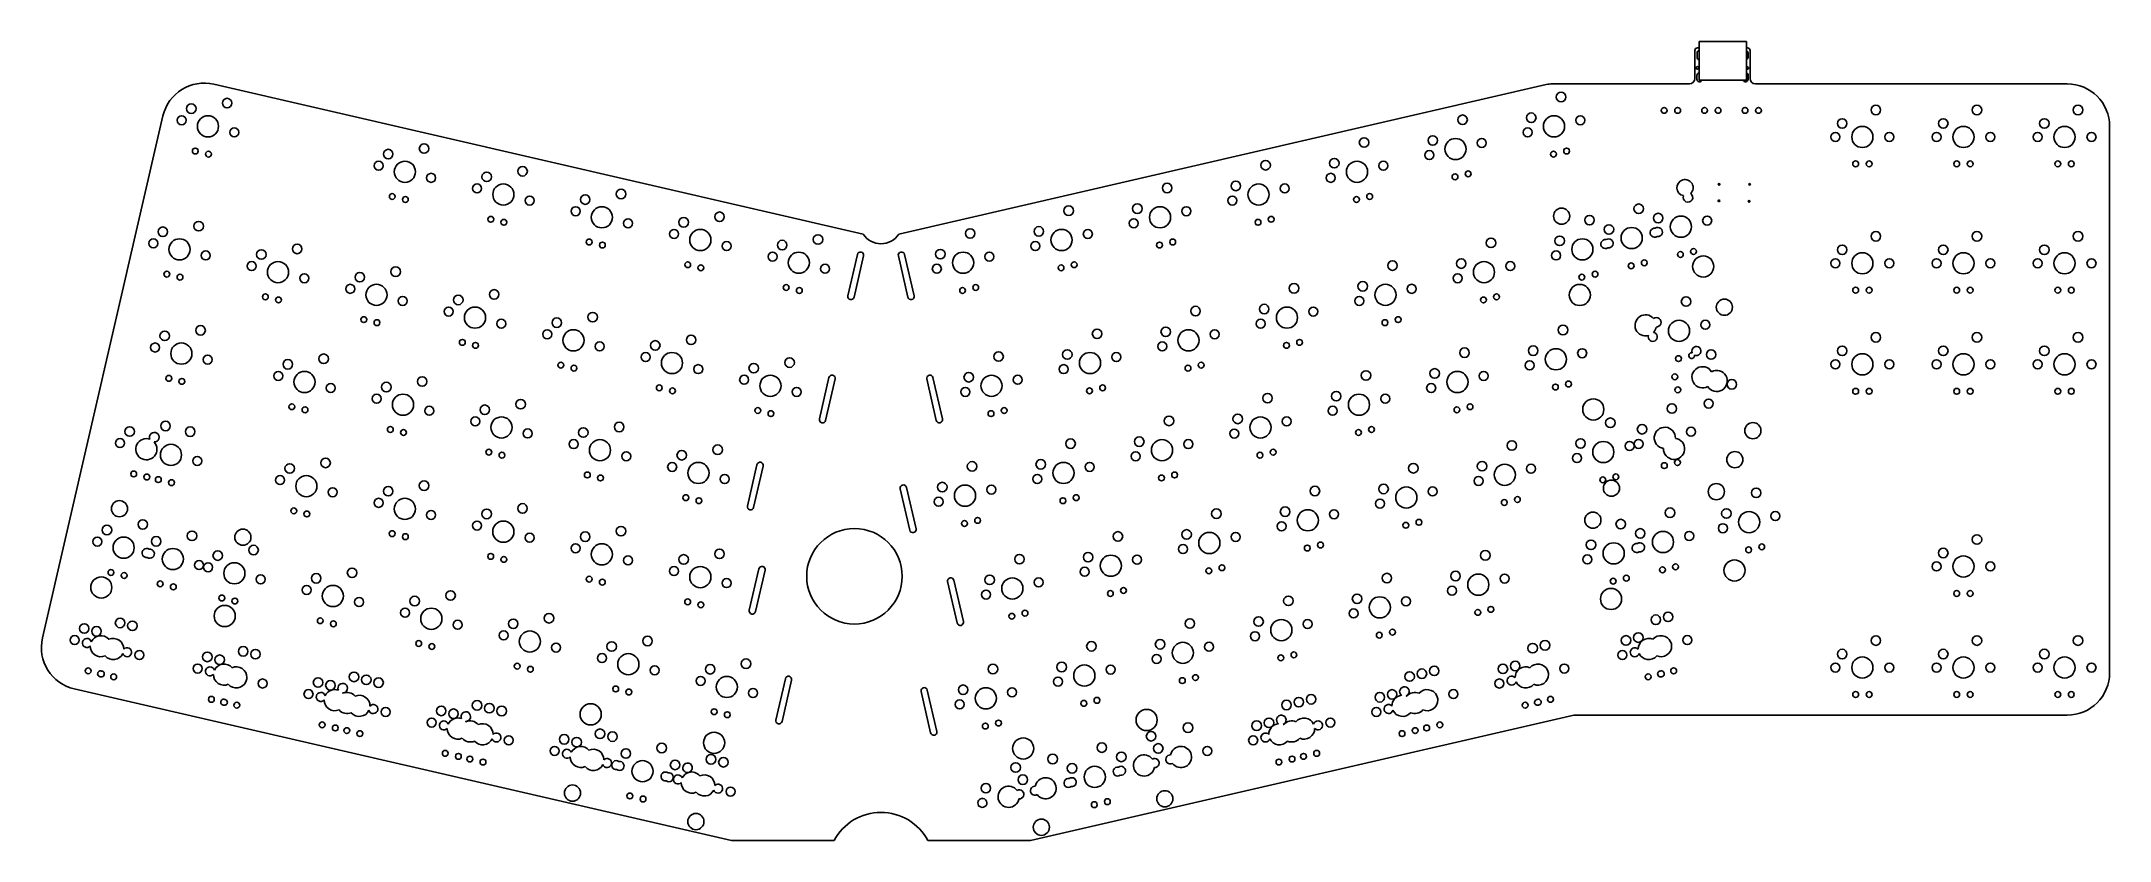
# Model space of a CAD drawing. Header units: millimetres. Extents: x 90.1 to 168, y 89.3 to 119.5.
import ezdxf

# ---------------------------------------------------------------- set-up
doc = ezdxf.new("R2010")
doc.units = ezdxf.units.MM

msp = doc.modelspace()

# ---------------------------------------------------------------- linework, layer by layer
at = {"color": 2, "linetype": 'Continuous', "lineweight": 25}
for p, q in [((152.564, 119.469), (152.564, 118.009)), ((152.564, 119.469), (154.352, 119.469)), ((154.352, 118.009), (154.352, 119.469)), ((152.564, 118.009), (154.352, 118.009))]:
    msp.add_line(p, q, dxfattribs=at)
at = {"color": 7, "linetype": 'Continuous', "lineweight": 25}
for p, q in [((152.408, 119.126), (152.408, 118.066)), ((152.492, 118.869), (152.492, 119.029)), ((152.564, 119.226), (152.508, 119.226)), ((154.388, 119.226), (154.352, 119.226)), ((154.412, 119.029), (154.412, 118.869)), ((154.488, 118.066), (154.488, 119.126)), ((121.055, 112.206), (96.582, 117.856)), ((146.805, 117.84), (122.401, 112.206)), ((152.208, 117.866), (147.03, 117.866)), ((152.488, 118.043), (152.488, 118.183)), ((154.416, 118.183), (154.416, 118.043)), ((166.443, 117.866), (154.688, 117.866)), ((94.663, 116.657), (90.12, 96.978)), ((168.043, 95.669), (168.043, 116.266)), ((154.492, 114.1), (154.492, 114.061)), ((153.292, 113.438), (153.292, 113.475)), ((120.479, 109.877), (120.839, 111.436)), ((121.072, 111.382), (120.713, 109.823)), ((122.743, 109.823), (122.383, 111.382)), ((122.617, 111.436), (122.977, 109.877)), ((119.407, 105.236), (119.767, 106.795)), ((120.001, 106.741), (119.641, 105.182)), ((123.815, 105.182), (123.455, 106.741)), ((123.688, 106.795), (124.048, 105.236)), ((116.694, 101.952), (117.054, 103.511)), ((117.288, 103.457), (116.928, 101.898)), ((122.815, 101.041), (122.456, 102.6)), ((122.689, 102.654), (123.049, 101.095)), ((116.765, 98.026), (117.125, 99.585)), ((117.359, 99.531), (116.999, 97.972)), ((124.601, 97.543), (124.241, 99.102)), ((124.475, 99.156), (124.834, 97.597)), ((117.764, 93.885), (118.124, 95.444)), ((118.358, 95.39), (117.998, 93.831)), ((91.319, 95.059), (116.097, 89.339)), ((123.601, 93.402), (123.242, 94.961)), ((123.475, 95.015), (123.835, 93.456)), ((127.359, 89.339), (147.849, 94.069)), ((147.849, 94.069), (166.443, 94.069)), ((125.434, 90.639), (125.402, 90.639)), ((116.097, 89.339), (119.96, 89.339)), ((123.496, 89.339), (127.359, 89.339))]:
    msp.add_line(p, q, dxfattribs=at)
for centre, radius in [((152.509, 118.466), 0.05), ((95.73, 116.933), 0.18), ((97.081, 117.142), 0.18), ((147.364, 117.371), 0.18), ((151.251, 116.866), 0.11), ((151.759, 116.866), 0.11), ((152.775, 116.866), 0.11), ((153.283, 116.866), 0.11), ((154.299, 116.866), 0.11), ((154.807, 116.866), 0.11), ((159.231, 116.882), 0.18), ((163.041, 116.882), 0.18), ((166.851, 116.882), 0.18), ((95.368, 116.495), 0.17), ((96.358, 116.266), 0.399), ((97.348, 116.038), 0.17), ((143.652, 116.514), 0.18), ((146.108, 116.038), 0.17), ((146.241, 116.59), 0.18), ((147.098, 116.266), 0.399), ((148.088, 116.495), 0.17), ((157.961, 116.374), 0.18), ((158.723, 115.866), 0.399), ((161.771, 116.374), 0.18), ((162.533, 115.866), 0.399), ((165.581, 116.374), 0.18), ((166.343, 115.866), 0.399), ((95.882, 115.334), 0.11), ((103.154, 115.219), 0.18), ((104.506, 115.428), 0.18), ((139.94, 115.656), 0.18), ((142.529, 115.733), 0.18), ((143.386, 115.409), 0.399), ((144.376, 115.638), 0.17), ((147.574, 115.334), 0.11), ((157.707, 115.866), 0.17), ((159.739, 115.866), 0.17), ((161.517, 115.866), 0.17), ((163.549, 115.866), 0.17), ((165.327, 115.866), 0.17), ((167.359, 115.866), 0.17), ((96.377, 115.219), 0.11), ((102.793, 114.781), 0.17), ((103.783, 114.552), 0.399), ((108.218, 114.571), 0.18), ((136.227, 114.799), 0.18), ((138.816, 114.876), 0.18), ((139.673, 114.552), 0.399), ((140.663, 114.781), 0.17), ((142.396, 115.181), 0.17), ((147.079, 115.219), 0.11), ((158.469, 114.85), 0.11), ((158.977, 114.85), 0.11), ((162.279, 114.85), 0.11), ((162.787, 114.85), 0.11), ((166.089, 114.85), 0.11), ((166.597, 114.85), 0.11), ((104.772, 114.324), 0.17), ((106.505, 113.924), 0.17), ((106.867, 114.362), 0.18), ((107.495, 113.695), 0.399), ((111.931, 113.714), 0.18), ((132.515, 113.942), 0.18), ((135.104, 114.019), 0.18), ((135.961, 113.695), 0.399), ((136.951, 113.924), 0.17), ((138.683, 114.324), 0.17), ((143.367, 114.362), 0.11), ((143.862, 114.476), 0.11), ((153.322, 114.077), 0.03), ((154.47, 114.081), 0.03), ((103.306, 113.619), 0.11), ((103.801, 113.505), 0.11), ((108.485, 113.467), 0.17), ((110.217, 113.067), 0.17), ((110.579, 113.504), 0.18), ((111.207, 112.838), 0.399), ((128.803, 113.085), 0.18), ((131.392, 113.162), 0.18), ((132.249, 112.838), 0.399), ((133.238, 113.067), 0.17), ((134.971, 113.467), 0.17), ((139.654, 113.505), 0.11), ((140.149, 113.619), 0.11), ((147.385, 112.879), 0.305), ((150.292, 113.159), 0.18), ((153.316, 113.456), 0.03), ((154.453, 113.437), 0.03), ((94.658, 112.292), 0.18), ((96.01, 112.502), 0.18), ((107.019, 112.762), 0.11), ((107.514, 112.648), 0.11), ((112.197, 112.61), 0.17), ((113.93, 112.21), 0.17), ((114.291, 112.647), 0.18), ((114.92, 111.981), 0.399), ((115.643, 112.857), 0.18), ((125.09, 112.228), 0.18), ((127.679, 112.305), 0.18), ((128.536, 111.981), 0.399), ((129.526, 112.21), 0.17), ((131.259, 112.61), 0.17), ((135.942, 112.648), 0.11), ((136.437, 112.762), 0.11), ((148.436, 112.73), 0.18), ((149.169, 112.378), 0.18), ((150.025, 112.054), 0.399), ((151.025, 112.807), 0.18), ((151.882, 112.483), 0.399), ((152.872, 112.712), 0.17), ((159.231, 112.12), 0.18), ((163.041, 112.12), 0.18), ((166.851, 112.12), 0.18), ((94.297, 111.854), 0.17), ((95.287, 111.626), 0.399), ((96.276, 111.397), 0.17), ((98.371, 111.435), 0.18), ((99.722, 111.645), 0.18), ((110.731, 111.905), 0.11), ((111.226, 111.791), 0.11), ((115.91, 111.752), 0.17), ((117.642, 111.353), 0.17), ((118.004, 111.79), 0.18), ((118.632, 111.124), 0.399), ((119.355, 112), 0.18), ((123.967, 111.448), 0.18), ((124.824, 111.124), 0.399), ((125.814, 111.353), 0.17), ((127.546, 111.752), 0.17), ((132.23, 111.791), 0.11), ((132.725, 111.905), 0.11), ((144.723, 111.873), 0.18), ((147.179, 111.397), 0.17), ((147.312, 111.949), 0.18), ((148.169, 111.626), 0.399), ((151.863, 111.436), 0.11), ((152.358, 111.55), 0.11), ((157.961, 111.612), 0.18), ((158.723, 111.104), 0.399), ((161.771, 111.612), 0.18), ((162.533, 111.104), 0.399), ((165.581, 111.612), 0.18), ((166.343, 111.104), 0.399), ((94.81, 110.693), 0.11), ((98.009, 110.997), 0.17), ((98.999, 110.769), 0.399), ((99.989, 110.54), 0.17), ((102.083, 110.578), 0.18), ((103.435, 110.787), 0.18), ((114.444, 111.048), 0.11), ((114.939, 110.934), 0.11), ((119.622, 110.895), 0.17), ((123.834, 110.895), 0.17), ((128.517, 110.934), 0.11), ((129.012, 111.048), 0.11), ((141.011, 111.016), 0.18), ((143.467, 110.54), 0.17), ((143.6, 111.092), 0.18), ((144.457, 110.769), 0.399), ((145.447, 110.997), 0.17), ((148.645, 110.693), 0.11), ((150.006, 111.007), 0.11), ((150.501, 111.122), 0.11), ((152.723, 110.983), 0.399), ((157.707, 111.104), 0.17), ((159.739, 111.104), 0.17), ((161.517, 111.104), 0.17), ((163.549, 111.104), 0.17), ((165.327, 111.104), 0.17), ((167.359, 111.104), 0.17), ((95.305, 110.579), 0.11), ((98.523, 109.836), 0.11), ((101.721, 110.14), 0.17), ((102.711, 109.912), 0.399), ((107.147, 109.93), 0.18), ((118.156, 110.191), 0.11), ((118.651, 110.077), 0.11), ((124.805, 110.077), 0.11), ((125.3, 110.191), 0.11), ((137.299, 110.159), 0.18), ((139.888, 110.235), 0.18), ((140.745, 109.912), 0.399), ((141.735, 110.14), 0.17), ((144.933, 109.836), 0.11), ((148.07, 109.909), 0.399), ((148.15, 110.579), 0.11), ((158.469, 110.088), 0.11), ((158.977, 110.088), 0.11), ((162.279, 110.088), 0.11), ((162.787, 110.088), 0.11), ((166.089, 110.088), 0.11), ((166.597, 110.088), 0.11), ((99.018, 109.722), 0.11), ((103.701, 109.683), 0.17), ((105.434, 109.283), 0.17), ((105.795, 109.721), 0.18), ((106.424, 109.055), 0.399), ((110.859, 109.073), 0.18), ((133.586, 109.302), 0.18), ((136.175, 109.378), 0.18), ((137.032, 109.055), 0.399), ((138.022, 109.283), 0.17), ((139.755, 109.683), 0.17), ((144.438, 109.722), 0.11), ((152.077, 109.661), 0.18), ((153.521, 109.447), 0.305), ((94.729, 108.366), 0.18), ((96.081, 108.575), 0.18), ((102.235, 108.979), 0.11), ((102.73, 108.865), 0.11), ((107.414, 108.826), 0.17), ((109.146, 108.426), 0.17), ((109.508, 108.864), 0.18), ((110.136, 108.198), 0.399), ((114.572, 108.216), 0.18), ((129.874, 108.445), 0.18), ((132.463, 108.521), 0.18), ((133.32, 108.198), 0.399), ((134.31, 108.426), 0.17), ((136.042, 108.826), 0.17), ((140.726, 108.865), 0.11), ((141.221, 108.979), 0.11), ((147.437, 108.589), 0.18), ((151.811, 108.556), 0.399), ((152.801, 108.785), 0.17), ((159.231, 108.31), 0.18), ((163.041, 108.31), 0.18), ((166.851, 108.31), 0.18), ((94.368, 107.928), 0.17), ((95.358, 107.699), 0.399), ((96.347, 107.471), 0.17), ((100.722, 107.504), 0.18), ((105.948, 108.122), 0.11), ((106.442, 108.008), 0.11), ((111.126, 107.969), 0.17), ((112.858, 107.569), 0.17), ((113.22, 108.007), 0.18), ((113.848, 107.341), 0.399), ((126.162, 107.588), 0.18), ((128.751, 107.664), 0.18), ((129.607, 107.341), 0.399), ((130.597, 107.569), 0.17), ((132.33, 107.969), 0.17), ((137.013, 108.008), 0.11), ((137.508, 108.122), 0.11), ((143.724, 107.732), 0.18), ((146.313, 107.809), 0.18), ((147.17, 107.485), 0.399), ((148.16, 107.714), 0.17), ((151.792, 107.509), 0.11), ((153.021, 107.663), 0.18), ((157.961, 107.802), 0.18), ((158.723, 107.294), 0.399), ((161.771, 107.802), 0.18), ((162.533, 107.294), 0.399), ((165.581, 107.802), 0.18), ((166.343, 107.294), 0.399), ((94.881, 106.766), 0.11), ((99.008, 106.857), 0.17), ((99.37, 107.294), 0.18), ((99.998, 106.628), 0.399), ((104.434, 106.647), 0.18), ((109.66, 107.265), 0.11), ((110.155, 107.151), 0.11), ((114.838, 107.112), 0.17), ((116.571, 106.712), 0.17), ((116.932, 107.15), 0.18), ((117.561, 106.484), 0.399), ((118.284, 107.359), 0.18), ((125.038, 106.807), 0.18), ((125.895, 106.484), 0.399), ((126.885, 106.712), 0.17), ((128.618, 107.112), 0.17), ((133.301, 107.151), 0.11), ((133.796, 107.265), 0.11), ((140.012, 106.875), 0.18), ((142.601, 106.952), 0.18), ((143.458, 106.628), 0.399), ((144.448, 106.857), 0.17), ((146.18, 107.256), 0.17), ((151.65, 106.825), 0.11), ((157.707, 107.294), 0.17), ((159.739, 107.294), 0.17), ((161.517, 107.294), 0.17), ((163.549, 107.294), 0.17), ((165.327, 107.294), 0.17), ((167.359, 107.294), 0.17), ((95.376, 106.652), 0.11), ((100.988, 106.399), 0.17), ((102.72, 105.999), 0.17), ((103.082, 106.437), 0.18), ((103.71, 105.771), 0.399), ((113.372, 106.408), 0.11), ((113.867, 106.294), 0.11), ((118.551, 106.255), 0.17), ((124.905, 106.255), 0.17), ((129.589, 106.294), 0.11), ((130.084, 106.408), 0.11), ((136.3, 106.018), 0.18), ((138.889, 106.094), 0.18), ((139.745, 105.771), 0.399), ((140.735, 105.999), 0.17), ((142.468, 106.399), 0.17), ((147.151, 106.438), 0.11), ((147.646, 106.552), 0.11), ((151.764, 106.33), 0.11), ((153.801, 106.539), 0.18), ((158.469, 106.278), 0.11), ((158.977, 106.278), 0.11), ((162.279, 106.278), 0.11), ((162.787, 106.278), 0.11), ((166.089, 106.278), 0.11), ((166.597, 106.278), 0.11), ((99.522, 105.695), 0.11), ((100.017, 105.581), 0.11), ((104.7, 105.542), 0.17), ((106.433, 105.144), 0.17), ((106.794, 105.582), 0.18), ((107.423, 104.915), 0.399), ((108.146, 105.791), 0.18), ((117.085, 105.551), 0.11), ((117.58, 105.436), 0.11), ((125.876, 105.436), 0.11), ((126.371, 105.551), 0.11), ((132.587, 105.161), 0.18), ((135.176, 105.237), 0.18), ((136.033, 104.914), 0.399), ((137.023, 105.142), 0.17), ((138.755, 105.542), 0.17), ((143.439, 105.581), 0.11), ((143.934, 105.695), 0.11), ((148.578, 105.594), 0.399), ((149.222, 105.091), 0.18), ((151.542, 105.627), 0.18), ((152.926, 105.816), 0.17), ((93.046, 104.323), 0.17), ((93.408, 104.76), 0.18), ((94.76, 104.97), 0.18), ((95.688, 104.756), 0.18), ((103.234, 104.838), 0.11), ((103.729, 104.724), 0.11), ((108.413, 104.687), 0.17), ((110.507, 104.723), 0.18), ((111.859, 104.932), 0.18), ((128.875, 104.304), 0.18), ((131.464, 104.38), 0.18), ((135.043, 104.685), 0.17), ((139.726, 104.724), 0.11), ((140.221, 104.838), 0.11), ((148.099, 104.311), 0.18), ((150.419, 104.846), 0.18), ((152.265, 104.751), 0.17), ((154.595, 104.794), 0.305), ((94.964, 103.88), 0.399), ((95.954, 103.651), 0.17), ((100.793, 103.577), 0.18), ((106.947, 103.982), 0.11), ((107.442, 103.868), 0.11), ((110.145, 104.285), 0.17), ((111.135, 104.057), 0.399), ((112.125, 103.828), 0.17), ((114.219, 103.866), 0.18), ((115.571, 104.075), 0.18), ((127.752, 103.523), 0.18), ((131.331, 103.828), 0.17), ((132.321, 104.057), 0.399), ((133.311, 104.285), 0.17), ((136.014, 103.867), 0.11), ((136.509, 103.981), 0.11), ((145.509, 104.234), 0.18), ((147.965, 103.758), 0.17), ((148.955, 103.987), 0.399), ((149.945, 104.216), 0.17), ((150.286, 104.294), 0.17), ((151.752, 103.59), 0.11), ((153.916, 103.699), 0.305), ((93.56, 103.161), 0.11), ((94.055, 103.047), 0.11), ((94.488, 102.947), 0.11), ((94.983, 102.833), 0.11), ((99.079, 102.93), 0.17), ((99.441, 103.368), 0.18), ((100.069, 102.701), 0.399), ((110.659, 103.124), 0.11), ((111.154, 103.01), 0.11), ((113.857, 103.428), 0.17), ((114.847, 103.2), 0.399), ((115.837, 102.971), 0.17), ((125.162, 103.447), 0.18), ((127.618, 102.971), 0.17), ((128.608, 103.2), 0.399), ((129.598, 103.428), 0.17), ((132.302, 103.01), 0.11), ((132.797, 103.124), 0.11), ((141.797, 103.377), 0.18), ((144.253, 102.901), 0.17), ((144.386, 103.453), 0.18), ((145.243, 103.13), 0.399), ((146.233, 103.358), 0.17), ((148.936, 102.94), 0.11), ((149.263, 102.624), 0.305), ((149.431, 103.054), 0.11), ((151.257, 103.476), 0.11), ((93.023, 101.851), 0.305), ((101.059, 102.473), 0.17), ((102.791, 102.073), 0.17), ((103.153, 102.511), 0.18), ((103.781, 101.844), 0.399), ((104.505, 102.72), 0.18), ((114.371, 102.267), 0.11), ((114.866, 102.153), 0.11), ((123.906, 102.114), 0.17), ((124.039, 102.666), 0.18), ((124.896, 102.343), 0.399), ((125.886, 102.571), 0.17), ((128.589, 102.153), 0.11), ((129.084, 102.267), 0.11), ((138.085, 102.52), 0.18), ((140.541, 102.044), 0.17), ((140.674, 102.596), 0.18), ((141.531, 102.273), 0.399), ((142.521, 102.501), 0.17), ((145.224, 102.083), 0.11), ((145.719, 102.197), 0.11), ((153.217, 102.494), 0.305), ((154.719, 102.45), 0.18), ((93.903, 101.257), 0.18), ((99.593, 101.769), 0.11), ((100.088, 101.654), 0.11), ((104.771, 101.616), 0.17), ((106.504, 101.216), 0.17), ((106.865, 101.654), 0.18), ((107.494, 100.987), 0.399), ((108.217, 101.863), 0.18), ((124.877, 101.296), 0.11), ((125.372, 101.41), 0.11), ((134.372, 101.663), 0.18), ((136.828, 101.187), 0.17), ((136.961, 101.739), 0.18), ((137.818, 101.416), 0.399), ((138.808, 101.644), 0.17), ((142.007, 101.34), 0.11), ((148.564, 101.42), 0.305), ((149.615, 101.272), 0.18), ((151.471, 101.7), 0.18), ((153.596, 101.67), 0.18), ((154.453, 101.346), 0.399), ((155.443, 101.574), 0.17), ((92.189, 100.61), 0.17), ((92.551, 101.048), 0.18), ((93.179, 100.382), 0.399), ((94.407, 100.62), 0.18), ((95.759, 100.829), 0.18), ((97.676, 100.777), 0.305), ((103.305, 100.911), 0.11), ((103.8, 100.797), 0.11), ((108.484, 100.759), 0.17), ((110.578, 100.797), 0.18), ((111.93, 101.006), 0.18), ((120.728, 99.304), 1.8), ((130.66, 100.806), 0.18), ((133.249, 100.882), 0.18), ((134.106, 100.559), 0.399), ((135.096, 100.787), 0.17), ((138.294, 100.483), 0.11), ((141.512, 101.226), 0.11), ((148.492, 100.491), 0.18), ((150.348, 100.92), 0.18), ((151.204, 100.596), 0.399), ((152.194, 100.825), 0.17), ((153.463, 101.117), 0.17), ((163.041, 100.69), 0.18), ((95.036, 99.953), 0.399), ((96.025, 99.725), 0.17), ((96.366, 99.646), 0.17), ((96.728, 100.084), 0.18), ((97.356, 99.418), 0.399), ((98.079, 100.293), 0.18), ((107.018, 100.054), 0.11), ((107.513, 99.94), 0.11), ((110.216, 100.359), 0.17), ((111.206, 100.13), 0.399), ((112.196, 99.902), 0.17), ((114.29, 99.939), 0.18), ((115.642, 100.149), 0.18), ((126.948, 99.949), 0.18), ((129.537, 100.025), 0.18), ((130.394, 99.702), 0.399), ((131.383, 99.93), 0.17), ((133.116, 100.33), 0.17), ((137.799, 100.369), 0.11), ((144.51, 100.093), 0.18), ((148.358, 99.939), 0.17), ((149.348, 100.167), 0.399), ((153.902, 99.524), 0.399), ((154.434, 100.299), 0.11), ((154.929, 100.413), 0.11), ((161.517, 99.674), 0.17), ((161.771, 100.182), 0.18), ((162.533, 99.674), 0.399), ((163.549, 99.674), 0.17), ((92.338, 98.882), 0.399), ((92.703, 99.449), 0.11), ((93.198, 99.335), 0.11), ((94.559, 99.02), 0.11), ((95.054, 98.906), 0.11), ((98.346, 99.189), 0.17), ((100.44, 99.227), 0.18), ((101.792, 99.436), 0.18), ((110.73, 99.197), 0.11), ((111.225, 99.083), 0.11), ((113.928, 99.502), 0.17), ((114.918, 99.273), 0.399), ((115.908, 99.045), 0.17), ((125.824, 99.168), 0.18), ((126.681, 98.845), 0.399), ((127.671, 99.073), 0.17), ((129.404, 99.473), 0.17), ((134.087, 99.512), 0.11), ((134.582, 99.626), 0.11), ((140.798, 99.236), 0.18), ((143.387, 99.313), 0.18), ((144.244, 98.989), 0.399), ((145.234, 99.218), 0.17), ((149.329, 99.12), 0.11), ((149.824, 99.235), 0.11), ((151.186, 99.549), 0.11), ((151.681, 99.663), 0.11), ((96.88, 98.485), 0.11), ((97.375, 98.37), 0.11), ((100.078, 98.789), 0.17), ((101.068, 98.56), 0.399), ((102.058, 98.332), 0.17), ((104.152, 98.37), 0.18), ((105.504, 98.579), 0.18), ((114.442, 98.34), 0.11), ((114.937, 98.226), 0.11), ((125.691, 98.616), 0.17), ((130.375, 98.655), 0.11), ((130.87, 98.769), 0.11), ((137.086, 98.379), 0.18), ((139.675, 98.456), 0.18), ((140.531, 98.132), 0.399), ((141.521, 98.36), 0.17), ((143.254, 98.76), 0.17), ((149.249, 98.45), 0.399), ((162.279, 98.658), 0.11), ((162.787, 98.658), 0.11), ((91.694, 97.336), 0.18), ((93.046, 97.545), 0.18), ((93.51, 97.438), 0.18), ((96.991, 97.807), 0.399), ((100.592, 97.628), 0.11), ((101.087, 97.513), 0.11), ((103.79, 97.932), 0.17), ((104.78, 97.703), 0.399), ((105.77, 97.475), 0.17), ((107.865, 97.513), 0.18), ((109.216, 97.722), 0.18), ((126.662, 97.797), 0.11), ((127.157, 97.912), 0.11), ((133.373, 97.522), 0.18), ((135.962, 97.598), 0.18), ((136.819, 97.275), 0.399), ((137.809, 97.503), 0.17), ((139.542, 97.903), 0.17), ((144.225, 97.942), 0.11), ((144.72, 98.056), 0.11), ((150.936, 97.666), 0.18), ((151.4, 97.774), 0.18), ((91.332, 96.898), 0.17), ((92.158, 97.229), 0.18), ((104.304, 96.771), 0.11), ((104.799, 96.656), 0.11), ((107.503, 97.075), 0.17), ((108.493, 96.846), 0.399), ((109.483, 96.618), 0.17), ((111.577, 96.656), 0.18), ((112.929, 96.865), 0.18), ((129.661, 96.665), 0.18), ((132.25, 96.741), 0.18), ((133.107, 96.418), 0.399), ((134.097, 96.646), 0.17), ((135.829, 97.046), 0.17), ((140.513, 97.085), 0.11), ((141.008, 97.199), 0.11), ((146.295, 96.595), 0.18), ((146.759, 96.702), 0.18), ((149.813, 96.886), 0.18), ((150.277, 96.993), 0.18), ((152.123, 96.898), 0.17), ((159.231, 96.88), 0.18), ((163.041, 96.88), 0.18), ((166.851, 96.88), 0.18), ((93.776, 96.334), 0.17), ((95.973, 95.827), 0.17), ((96.335, 96.264), 0.18), ((96.799, 96.157), 0.18), ((97.686, 96.474), 0.18), ((98.15, 96.367), 0.18), ((108.017, 95.914), 0.11), ((108.512, 95.799), 0.11), ((111.215, 96.218), 0.17), ((112.205, 95.989), 0.399), ((113.195, 95.761), 0.17), ((115.289, 95.799), 0.18), ((116.641, 96.008), 0.18), ((125.949, 95.808), 0.18), ((128.538, 95.884), 0.18), ((129.394, 95.561), 0.399), ((130.384, 95.789), 0.17), ((132.117, 96.189), 0.17), ((136.8, 96.228), 0.11), ((137.295, 96.342), 0.11), ((142.583, 95.738), 0.18), ((145.172, 95.814), 0.18), ((145.636, 95.922), 0.18), ((147.483, 95.827), 0.17), ((149.679, 96.334), 0.17), ((157.707, 95.864), 0.17), ((157.961, 96.372), 0.18), ((158.723, 95.864), 0.399), ((159.739, 95.864), 0.17), ((161.517, 95.864), 0.17), ((161.771, 96.372), 0.18), ((162.533, 95.864), 0.399), ((163.549, 95.864), 0.17), ((165.327, 95.864), 0.17), ((165.581, 96.372), 0.18), ((166.343, 95.864), 0.399), ((167.359, 95.864), 0.17), ((91.846, 95.737), 0.11), ((92.805, 95.515), 0.11), ((98.417, 95.262), 0.17), ((100.511, 95.3), 0.18), ((100.975, 95.193), 0.18), ((101.863, 95.51), 0.18), ((102.327, 95.402), 0.18), ((102.791, 95.295), 0.18), ((111.729, 95.056), 0.11), ((114.928, 95.361), 0.17), ((115.918, 95.132), 0.399), ((124.825, 95.027), 0.18), ((128.404, 95.332), 0.17), ((133.088, 95.371), 0.11), ((133.583, 95.485), 0.11), ((141.655, 95.524), 0.18), ((142.119, 95.631), 0.18), ((145.039, 95.262), 0.17), ((150.65, 95.515), 0.11), ((151.609, 95.737), 0.11), ((96.487, 94.665), 0.11), ((97.446, 94.444), 0.11), ((100.149, 94.862), 0.17), ((103.057, 94.191), 0.17), ((105.151, 94.229), 0.18), ((106.503, 94.438), 0.18), ((106.967, 94.331), 0.18), ((107.431, 94.224), 0.18), ((110.785, 94.101), 0.399), ((112.224, 94.942), 0.11), ((116.907, 94.904), 0.17), ((124.692, 94.475), 0.17), ((125.682, 94.704), 0.399), ((126.672, 94.932), 0.17), ((129.375, 94.514), 0.11), ((129.87, 94.628), 0.11), ((137.015, 94.453), 0.18), ((137.479, 94.56), 0.18), ((137.943, 94.667), 0.18), ((140.399, 94.191), 0.17), ((140.532, 94.743), 0.18), ((140.996, 94.85), 0.18), ((143.307, 94.862), 0.17), ((146.01, 94.444), 0.11), ((146.969, 94.665), 0.11), ((158.469, 94.848), 0.11), ((158.977, 94.848), 0.11), ((162.279, 94.848), 0.11), ((162.787, 94.848), 0.11), ((166.089, 94.848), 0.11), ((166.597, 94.848), 0.11), ((100.663, 93.701), 0.11), ((101.158, 93.587), 0.11), ((101.591, 93.487), 0.11), ((104.79, 93.791), 0.17), ((105.615, 94.122), 0.18), ((115.441, 94.199), 0.11), ((115.936, 94.085), 0.11), ((125.663, 93.657), 0.11), ((126.158, 93.771), 0.11), ((131.742, 93.887), 0.399), ((133.303, 93.596), 0.18), ((135.891, 93.672), 0.18), ((136.355, 93.779), 0.18), ((138.666, 93.791), 0.17), ((141.865, 93.487), 0.11), ((142.298, 93.587), 0.11), ((142.793, 93.701), 0.11), ((102.086, 93.372), 0.11), ((107.698, 93.12), 0.17), ((109.424, 92.721), 0.17), ((109.786, 93.159), 0.18), ((110.256, 93.05), 0.18), ((111.137, 93.368), 0.18), ((111.608, 93.26), 0.18), ((112.112, 92.622), 0.18), ((113.464, 92.831), 0.18), ((115.438, 93.027), 0.399), ((127.09, 92.813), 0.399), ((130.054, 92.846), 0.18), ((131.911, 93.274), 0.18), ((132.18, 92.815), 0.18), ((134.026, 92.72), 0.17), ((135.758, 93.12), 0.17), ((141.37, 93.372), 0.11), ((105.304, 92.63), 0.11), ((105.799, 92.515), 0.11), ((106.232, 92.415), 0.11), ((106.727, 92.301), 0.11), ((112.74, 91.956), 0.399), ((113.968, 92.193), 0.18), ((115.32, 92.403), 0.18), ((115.79, 92.294), 0.18), ((126.806, 92.096), 0.18), ((128.199, 92.417), 0.18), ((128.931, 92.065), 0.18), ((129.787, 91.741), 0.399), ((130.788, 92.494), 0.18), ((136.729, 92.301), 0.11), ((137.224, 92.415), 0.11), ((137.657, 92.515), 0.11), ((138.152, 92.63), 0.11), ((110.1, 91.131), 0.305), ((116.057, 91.19), 0.17), ((125.683, 91.315), 0.18), ((127.075, 91.636), 0.18), ((132.428, 90.917), 0.305), ((112.264, 91.023), 0.11), ((112.759, 90.908), 0.11), ((129.769, 90.694), 0.11), ((130.263, 90.808), 0.11), ((114.752, 90.057), 0.305), ((127.775, 89.843), 0.305)]:
    msp.add_circle(centre, radius, dxfattribs=at)
for centre, radius, start, end in [((152.508, 119.126), 0.1, 90.05802, 179.97913), ((152.592, 119.029), 0.1, 106.2602, 180), ((152.592, 118.869), 0.1, 180, 253.7398), ((154.312, 119.029), 0.1, 0, 66.42182), ((154.312, 118.869), 0.1, 293.57818, 0), ((154.381, 118.466), 0.05, 233.90967, 126.09033), ((154.388, 119.126), 0.0997, 359.82542, 90.17464), ((96.222, 116.297), 1.6, 77, 167), ((147.03, 116.866), 1, 90, 103), ((152.208, 118.066), 0.2, 270, 0), ((152.588, 118.183), 0.1, 103.88654, 180), ((152.588, 118.043), 0.1, 180, 340.12313), ((154.316, 118.043), 0.1, 199.87687, 0), ((154.316, 118.183), 0.1, 0, 68.8998), ((154.688, 118.066), 0.2, 180, 270), ((166.443, 116.266), 1.6, 0, 90), ((152.038, 113.953), 0.306, 314.44284, 259.18531), ((152.148, 113.587), 0.18, 158.84654, 54.7816), ((150.892, 112.254), 0.17, 81.09094, 304.90903), ((151.015, 112.283), 0.17, 261.09094, 124.90903), ((120.956, 111.409), 0.12, 347, 167), ((121.728, 112.639), 0.8, 212.73174, 327.26826), ((122.5, 111.409), 0.12, 13, 193), ((149.035, 111.826), 0.17, 81.09094, 304.90903), ((149.159, 111.854), 0.17, 261.09094, 124.90903), ((120.596, 109.85), 0.12, 167, 347), ((122.86, 109.85), 0.12, 193, 13), ((150.551, 108.761), 0.399, 41.70223, 285.47266), ((150.821, 108.328), 0.17, 163.34881, 80.42336), ((150.954, 108.88), 0.18, 267.28618, 125.65031), ((150.551, 108.761), 0.399, 318.29951, 351.23426), ((152.287, 107.624), 0.11, 77.10058, 9.83048), ((152.468, 107.796), 0.17, 244.44464, 202.48643), ((119.884, 106.768), 0.12, 347, 167), ((123.572, 106.768), 0.12, 13, 193), ((152.697, 106.806), 0.399, 31.85218, 299.24587), ((153.231, 106.668), 0.399, 211.85218, 119.24587), ((94.036, 104.094), 0.399, 69.8221, 43.07293), ((94.336, 104.546), 0.18, 267.27592, 205.6191), ((119.524, 105.209), 0.12, 167, 347), ((123.931, 105.209), 0.12, 193, 13), ((151.276, 104.523), 0.399, 357.31234, 263.01762), ((151.625, 104.108), 0.399, 177.31234, 83.01762), ((117.171, 103.484), 0.12, 347, 167), ((122.572, 102.627), 0.12, 13, 193), ((116.811, 101.925), 0.12, 167, 347), ((122.932, 101.068), 0.12, 193, 13), ((94.046, 100.182), 0.17, 55.09088, 278.90898), ((94.169, 100.153), 0.17, 235.09088, 98.90898), ((150.215, 100.367), 0.17, 81.09094, 304.90903), ((150.338, 100.396), 0.17, 261.09094, 124.90903), ((117.242, 99.558), 0.12, 347, 167), ((124.358, 99.129), 0.12, 13, 193), ((116.882, 97.999), 0.12, 167, 347), ((124.718, 97.57), 0.12, 193, 13), ((91.679, 96.618), 1.6, 167, 257), ((91.796, 96.791), 0.17, 15.61817, 318.38184), ((92.322, 96.669), 0.399, 178.79446, 293.66489), ((92.322, 96.669), 0.399, 40.3351, 155.20555), ((92.786, 96.562), 0.399, 358.79446, 113.66489), ((150.669, 96.562), 0.399, 66.33511, 181.20554), ((151.133, 96.669), 0.399, 24.79445, 139.6649), ((151.133, 96.669), 0.399, 246.33511, 1.11034), ((151.659, 96.791), 0.17, 163.75357, 164.38183), ((151.133, 96.669), 0.399, 1.11034, 24.79445), ((151.659, 96.791), 0.17, 221.83797, 222.24646), ((92.786, 96.562), 0.399, 220.3351, 335.20555), ((93.312, 96.441), 0.17, 195.61817, 138.38184), ((96.963, 95.598), 0.399, 40.33438, 155.2062), ((146.493, 95.598), 0.399, 24.79445, 139.6649), ((150.143, 96.441), 0.17, 41.61816, 344.38183), ((150.669, 96.562), 0.399, 204.79445, 319.6649), ((92.31, 95.629), 0.11, 68.7023, 265.29786), ((92.341, 95.622), 0.11, 248.7023, 85.29786), ((96.437, 95.719), 0.17, 15.61878, 318.3825), ((96.963, 95.598), 0.399, 178.79508, 293.66417), ((97.427, 95.491), 0.399, 220.33438, 335.2062), ((97.427, 95.491), 0.399, 358.89024, 113.66417), ((97.427, 95.491), 0.399, 335.2062, 358.89024), ((97.953, 95.37), 0.17, 195.61878, 196.24711), ((97.953, 95.37), 0.17, 137.75419, 138.16279), ((101.439, 95.086), 0.18, 267.26674, 205.62119), ((118.241, 95.417), 0.12, 347, 167), ((141.46, 94.957), 0.18, 293.26679, 231.62114), ((145.503, 95.37), 0.17, 41.61816, 344.38183), ((146.029, 95.491), 0.399, 66.33511, 181.20554), ((146.029, 95.491), 0.399, 204.79445, 319.6649), ((146.493, 95.598), 0.399, 246.33511, 1.11034), ((147.019, 95.719), 0.17, 163.75358, 164.38183), ((146.493, 95.598), 0.399, 1.11034, 24.79445), ((147.019, 95.719), 0.17, 221.83797, 222.24644), ((151.115, 95.622), 0.11, 94.70214, 291.2977), ((151.145, 95.629), 0.11, 274.70214, 111.2977), ((166.443, 95.669), 1.6, 270, 0), ((96.951, 94.558), 0.11, 68.71305, 265.30865), ((96.982, 94.551), 0.11, 248.71305, 85.30865), ((100.613, 94.755), 0.17, 15.61804, 318.38194), ((101.139, 94.634), 0.399, 178.7944, 293.66489), ((101.139, 94.634), 0.399, 69.81631, 155.20558), ((101.139, 94.634), 0.399, 40.33514, 43.07162), ((101.603, 94.527), 0.399, 40.3351, 113.66489), ((102.067, 94.42), 0.399, 358.79446, 113.66489), ((102.593, 94.298), 0.17, 195.61817, 138.38184), ((123.358, 94.988), 0.12, 13, 193), ((140.863, 94.298), 0.17, 41.61816, 344.38183), ((141.389, 94.42), 0.399, 95.81633, 181.20554), ((141.389, 94.42), 0.399, 66.33511, 69.0716), ((141.853, 94.527), 0.399, 66.33511, 139.6649), ((142.317, 94.634), 0.399, 24.79442, 139.66486), ((142.317, 94.634), 0.399, 246.33511, 1.1104), ((142.843, 94.755), 0.17, 163.75364, 164.38196), ((142.317, 94.634), 0.399, 1.1104, 24.79442), ((142.843, 94.755), 0.17, 221.83788, 222.24639), ((146.474, 94.551), 0.11, 94.70214, 291.2977), ((146.505, 94.558), 0.11, 274.70214, 111.2977), ((101.603, 94.527), 0.399, 220.33514, 293.66489), ((102.067, 94.42), 0.399, 220.3351, 335.20555), ((105.254, 93.684), 0.17, 15.61804, 318.38194), ((105.78, 93.563), 0.399, 178.7944, 293.66489), ((105.78, 93.563), 0.399, 69.81631, 155.20558), ((106.079, 94.015), 0.18, 267.26674, 205.62119), ((105.78, 93.563), 0.399, 40.33514, 43.07162), ((106.244, 93.455), 0.399, 40.3351, 113.66489), ((106.708, 93.348), 0.399, 358.79446, 113.66489), ((117.881, 93.858), 0.12, 167, 347), ((136.748, 93.348), 0.399, 95.81633, 181.20557), ((136.819, 93.886), 0.18, 293.26679, 231.62114), ((136.748, 93.348), 0.399, 66.33513, 69.0716), ((137.212, 93.455), 0.399, 66.33509, 139.66489), ((137.676, 93.563), 0.399, 24.79446, 139.66488), ((137.676, 93.563), 0.399, 246.33509, 1.20557), ((138.202, 93.684), 0.17, 221.61816, 164.38187), ((141.389, 94.42), 0.399, 204.79445, 319.6649), ((141.853, 94.527), 0.399, 246.33511, 319.66486), ((106.244, 93.455), 0.399, 220.33514, 293.66489), ((106.708, 93.348), 0.399, 220.3351, 335.20555), ((107.234, 93.227), 0.17, 195.61817, 138.38184), ((109.894, 92.613), 0.17, 18.8058, 315.19438), ((110.414, 92.493), 0.399, 39.74509, 154.00219), ((110.884, 92.384), 0.399, 359.99799, 114.25472), ((123.718, 93.429), 0.12, 193, 13), ((133.036, 92.491), 0.399, 217.13186, 168.86816), ((136.222, 93.227), 0.17, 41.61806, 344.38192), ((136.748, 93.348), 0.399, 204.79441, 319.66489), ((137.212, 93.455), 0.399, 246.33513, 319.66488), ((110.414, 92.493), 0.399, 179.99799, 294.25472), ((110.884, 92.384), 0.399, 219.74509, 334.00219), ((111.404, 92.264), 0.17, 198.8058, 135.19438), ((111.75, 92.184), 0.17, 55.0522, 278.94709), ((111.874, 92.155), 0.17, 235.0522, 98.94709), ((114.438, 92.085), 0.18, 285.81474, 180), ((114.438, 92.085), 0.18, 180, 285.81474), ((130.654, 91.941), 0.17, 81.21641, 304.76244), ((130.777, 91.97), 0.17, 261.21641, 124.76244), ((131.644, 92.17), 0.399, 37.13186, 348.86816), ((132.046, 92.263), 0.17, 266.34003, 119.65998), ((132.634, 92.399), 0.17, 86.34003, 299.65998), ((113.606, 91.756), 0.17, 55.05255, 278.87104), ((113.73, 91.727), 0.17, 235.05255, 98.87104), ((114.077, 91.647), 0.17, 18.71668, 315.30152), ((114.596, 91.527), 0.399, 179.97046, 294.22576), ((114.596, 91.527), 0.399, 105.81474, 154.04774), ((114.596, 91.527), 0.399, 39.75412, 105.81474), ((115.067, 91.418), 0.399, 219.75412, 334.04774), ((115.067, 91.418), 0.399, 359.97046, 114.22576), ((115.586, 91.299), 0.17, 198.71668, 135.30152), ((126.54, 90.991), 0.399, 37.11342, 348.85439), ((126.942, 91.084), 0.17, 266.30653, 119.66128), ((127.53, 91.22), 0.17, 86.30653, 299.66128), ((127.932, 91.313), 0.399, 217.11342, 168.85439), ((128.797, 91.513), 0.17, 80.86897, 304.9954), ((128.922, 91.541), 0.17, 260.86897, 124.9954), ((125.55, 90.763), 0.17, 226.95986, 180), ((125.55, 90.763), 0.17, 180, 214.82387), ((125.264, 90.697), 0.15, 337.16078, 348.06363), ((125.55, 90.763), 0.17, 214.82387, 226.95986), ((121.728, 88.404), 2, 27.86263, 152.13737)]:
    msp.add_arc(centre, radius, start, end, dxfattribs=at)

doc.saveas('drawing.dxf')
